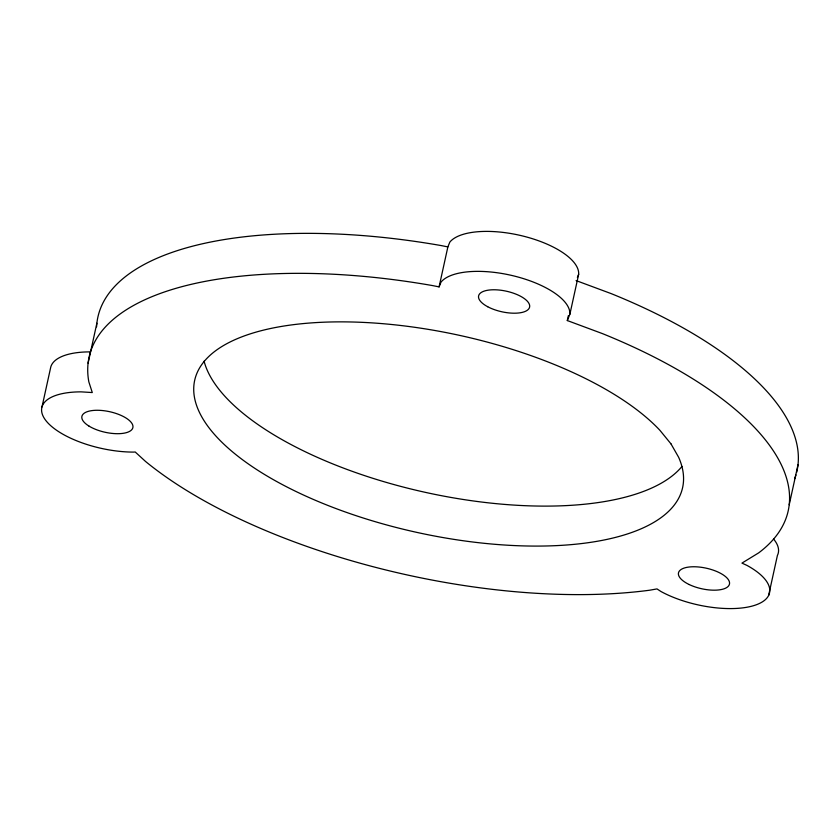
<?xml version="1.0" encoding="UTF-8"?>
<svg xmlns="http://www.w3.org/2000/svg" width="840" height="840" viewBox="0 0 840 840"><rect width="100%" height="100%" fill="white"/><g stroke="black" fill="none" stroke-linecap="round" stroke-linejoin="round"><path stroke-width="1.26" d="M42 406.938L50.788 366.965A67.105 27.079 12.4 0 1 89.88 351.887M88.085 363.195L96.873 323.211M439.079 286.892L447.867 246.918L449.831 242.109A67.105 27.079 12.4 0 1 523.288 236.135A67.105 27.079 12.4 0 1 578.666 274.281L569.877 314.265L567.304 320.555L602.49 333.627A357.913 144.438 12.4 0 1 758.657 552.877L741.951 563.105L746.949 565.394A67.105 27.079 12.4 0 1 753.816 605.609A67.105 27.079 12.4 0 1 661.017 591.538L656.996 588.913L649.688 590.205A357.913 144.438 12.4 0 1 145.561 461.475L135.219 451.994L133.675 452.099A67.105 27.079 12.4 0 1 47.061 422.006A67.105 27.079 12.4 0 1 81.092 391.86L92.285 392.553L88.83 381.822A357.913 144.438 12.4 0 1 432.716 285.611L439.079 286.892L441.042 282.082A67.105 27.079 12.4 0 1 514.5 276.108A67.105 27.079 12.4 0 1 569.877 314.265M567.304 320.555L568.397 315.556M768.621 595.434L777.409 555.45A67.105 27.079 12.4 0 0 773.546 538.997M789.212 504.756L798 464.782M577.385 277.431L578.666 274.281M447.867 246.918L441.504 245.627A357.913 144.438 12.4 0 0 96.579 326.855M576.093 280.581L611.279 293.654A357.913 144.438 12.4 0 1 796.625 472.437M681.933 466.505A249.795 100.8 12.4 0 1 425.502 492.387A249.795 100.8 12.4 0 1 204.089 361.2M795.942 474.947A357.913 144.438 12.4 0 1 794.703 478.653M670.961 443.846L659.915 430.311A249.795 100.8 12.4 0 0 248.923 334.31A249.795 100.8 12.4 0 0 380.037 523.089A249.795 100.8 12.4 0 0 678.615 457.233L670.961 443.846M88.956 426.069A26.093 10.531 12.4 0 0 131.975 429.45A26.093 10.531 12.4 0 0 101.231 410.435A26.093 10.531 12.4 0 0 88.956 426.069M487.683 306.726A26.093 10.531 12.4 0 0 529.316 307.944A26.093 10.531 12.4 0 0 495.317 289.79A26.093 10.531 12.4 0 0 487.683 306.726M689.168 584.525A26.093 10.531 12.4 0 0 729.456 584.125A26.093 10.531 12.4 0 0 693.315 566.759A26.093 10.531 12.4 0 0 689.168 584.525"/></g></svg>
